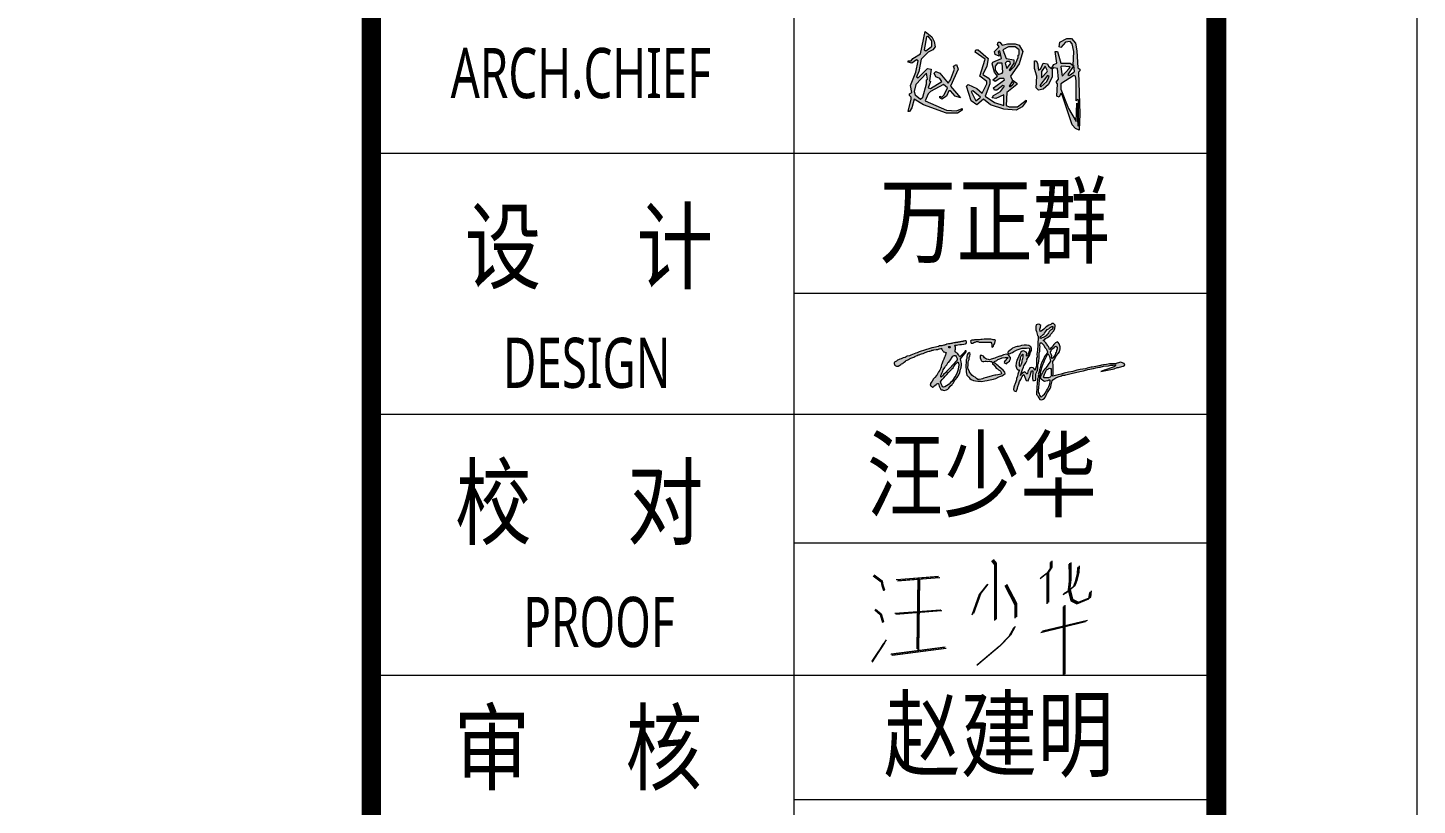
# Model space of a CAD drawing. Header units: inches. Extents: x -3733042 to -3450527, y 579159 to 997713.
# Drawn here: x -3549534 to -3547804, y 581143 to 582112 of the extents above; entities that cross this region are included whole.
import ezdxf
from ezdxf.enums import TextEntityAlignment as Align

# ---------------------------------------------------------------- set-up
doc = ezdxf.new("R2010")
doc.units = ezdxf.units.IN
doc.header["$LTSCALE"] = 1000
doc.header["$MEASUREMENT"] = 0
doc.linetypes.add('LENGSHUI', pattern=[22, 20, -1, 0, -1])
doc.layers.get('0').update_dxf_attribs({"lineweight": 18})
for name, color, linetype, lineweight in [('0-TK', 4, 'Continuous', 18), ('00签名', 7, 'LENGSHUI', 18), ('PUB_TITLE', 153, 'Continuous', 18), ('SURFACE', 255, 'Continuous', 18)]:
    doc.layers.add(name, color=color, linetype=linetype, lineweight=lineweight)
doc.styles.add('-黑体', font='', dxfattribs={"width": 0.7})
doc.styles.get('-黑体').set_extended_font_data('微软雅黑')

# ---------------------------------------------------------------- blocks, each defined once
blk = doc.blocks.new('A$C41BB26E9')
for p, q in [((782.5, 752.9), (802.8, 727.4)), ((787.3, 758), (807.6, 732.5)), ((794, 763), (814.2, 737.6)), ((807.6, 732.5), (807.6, 366.9)), ((814.2, 737.6), (814.2, 372)), ((1167.2, 743.3), (1167.2, 702.9)), ((1172, 748.3), (1172, 708)), ((1178.7, 753.4), (1178.7, 713.1)), ((1290.1, 732.4), (1291.6, 663)), ((1294.9, 737.5), (1296.4, 668.1)), ((1301.6, 742.6), (1303, 673.2)), ((8.4, 655.9), (60.8, 616.3)), ((11.7, 657.9), (64, 618.3)), ((13.7, 661.4), (66, 621.8)), ((158.3, 630.4), (432.3, 650.9)), ((161.6, 631.6), (435.5, 652.1)), ((166, 622.8), (440, 643.3)), ((169.3, 623.9), (443.3, 644.4)), ((300.8, 641.1), (292.8, 177)), ((304, 642.2), (296.1, 178.2)), ((802.8, 727.4), (802.8, 361.9)), ((1144.7, 669.7), (1100.7, 635.3)), ((1149.4, 674.8), (1105.5, 640.4)), ((1156.1, 679.9), (1112.2, 645.5)), ((1167.2, 702.9), (1144.7, 669.7)), ((1144.9, 670.1), (1144.9, 471.6)), ((1172, 708), (1149.4, 674.8)), ((1149.7, 675.2), (1149.7, 476.7)), ((1178.7, 713.1), (1156.1, 679.9)), ((1156.4, 680.2), (1156.4, 481.7)), ((1291.6, 663), (1290.9, 621)), ((1296.4, 668.1), (1295.6, 626.1)), ((1303, 673.2), (1302.3, 631.1)), ((1343.3, 669.7), (1330.7, 615.1)), ((1348.1, 674.8), (1335.5, 620.1)), ((1354.7, 679.8), (1342.2, 625.2)), ((1345.4, 709.9), (1343.3, 669.7)), ((1350.1, 715), (1348.1, 674.8)), ((1356.8, 720), (1354.7, 679.8)), ((60.8, 616.3), (64.9, 590.8)), ((64, 618.3), (68.1, 592.8)), ((64.9, 590.8), (76.1, 558.1)), ((66, 621.8), (70.1, 596.2)), ((68.1, 592.8), (79.3, 560.1)), ((70.1, 596.2), (81.3, 563.6)), ((308.5, 633.4), (300.6, 169.4)), ((311.8, 634.6), (303.9, 170.5)), ((748.2, 590.3), (702, 532)), ((753, 595.4), (706.8, 537.1)), ((759.7, 600.5), (713.5, 542.1)), ((869.7, 590.8), (935.4, 466.1)), ((874.4, 595.9), (940.2, 471.1)), ((881.1, 601), (946.8, 476.2)), ((1278.6, 549.3), (1255, 536)), ((1285.3, 554.4), (1261.7, 541.1)), ((1317.4, 580.4), (1273.9, 544.2)), ((1322.2, 585.5), (1278.6, 549.3)), ((1290.9, 621), (1285, 563.4)), ((1285, 563.4), (1302, 492.4)), ((1328.9, 590.5), (1285.3, 554.4)), ((1295.6, 626.1), (1289.7, 568.5)), ((1289.7, 568.5), (1306.8, 497.5)), ((1302.3, 631.1), (1296.4, 573.6)), ((1296.4, 573.6), (1313.4, 502.6)), ((1330.7, 615.1), (1317.4, 580.4)), ((1335.5, 620.1), (1322.2, 585.5)), ((1342.2, 625.2), (1328.9, 590.5)), ((1426.3, 510.2), (1431.5, 550.8)), ((1433, 515.3), (1438.2, 555.9)), ((702, 532), (653.4, 398.3)), ((706.8, 537.1), (658.1, 403.4)), ((713.5, 542.1), (664.8, 408.5)), ((935.4, 466.1), (935.4, 376.7)), ((940.2, 471.1), (940.2, 381.8)), ((946.8, 476.2), (946.8, 386.9)), ((1273.9, 544.2), (1250.2, 530.9)), ((1256.4, 458.1), (1257, 5.1)), ((1263.1, 463.2), (1263.7, 10.2)), ((1302, 492.4), (1342.5, 472.7)), ((1306.8, 497.5), (1347.3, 477.7)), ((1313.4, 502.6), (1354, 482.8)), ((1342.5, 472.7), (1421.6, 505.1)), ((1347.3, 477.7), (1426.3, 510.2)), ((1354, 482.8), (1433, 515.3)), ((1421.6, 505.1), (1426.7, 545.7)), ((17.9, 431.4), (53.6, 401.8)), ((21.1, 433.3), (56.9, 403.7)), ((23.1, 436.8), (58.8, 407.2)), ((53.6, 401.8), (69, 349.7)), ((56.9, 403.7), (72.2, 351.7)), ((58.8, 407.2), (74.2, 355.1)), ((150.1, 409.6), (447.6, 431.8)), ((153.4, 410.7), (450.9, 432.9)), ((156, 404.6), (453.5, 426.9)), ((159.3, 405.8), (456.8, 428)), ((1117.8, 293.7), (1411.2, 365.4)), ((1251.7, 453), (1252.2, 0)), ((926.2, 312.4), (895.9, 256.6)), ((931, 317.5), (900.7, 261.7)), ((937.6, 322.5), (907.4, 266.7)), ((1106.3, 283.6), (1399.8, 355.3)), ((1111.1, 288.6), (1404.6, 360.3)), ((0, 89.3), (78.2, 210.8)), ((0.4, 95.1), (94.8, 235.1)), ((3.2, 91.3), (81.4, 212.8)), ((5.2, 94.8), (83.4, 216.3)), ((58.4, 180.4), (73.8, 204.9)), ((61.7, 182.3), (77, 206.8)), ((63.6, 185.8), (79, 210.3)), ((123, 141.9), (475.4, 188.5)), ((126.3, 143), (478.7, 189.7)), ((827.7, 186.6), (687.4, 67.8)), ((832.5, 191.7), (692.2, 72.9)), ((839.2, 196.8), (698.9, 77.9)), ((895.9, 256.6), (827.7, 186.6)), ((900.7, 261.7), (832.5, 191.7)), ((907.4, 266.7), (839.2, 196.8)), ((130.7, 134.2), (483.1, 180.9)), ((134, 135.4), (486.4, 182))]:
    blk.add_line(p, q)
blk = doc.blocks.new('WZQ')
h = blk.add_hatch(color=256)
h.paths.add_polyline_path([(11296, 18321), (11272, 18339), (11273, 18447), (11289, 18516), (11289, 18568), (11289, 18629), (11283, 18671), (11257, 18685), (11245, 18715), (11245, 18745), (11261, 18767), (11293, 18771), (11349, 18773), (11435, 18791), (11561, 18811), (11689, 18819), (11822, 18829), (11930, 18849), (11992, 18879), (12014, 18944), (12003, 18996), (11994, 19030), (11983, 19051), (11962, 19062), (11912, 19056), (11892, 19049), (11839, 19041), (11790, 19023), (11759, 19017), (11723, 19015), (11670, 19005), (11608, 18994), (11569, 18986), (11530, 18975), (11443, 18958), (11427, 18954), (11386, 18954), (11295, 18936), (11271, 18932), (11185, 18915), (11086, 18898), (11047, 18882), (10977, 18871), (10907, 18860), (10823, 18851), (10717, 18827), (10661, 18801), (10599, 18795), (10557, 18778), (10531, 18769), (10455, 18748), (10386, 18735), (10352, 18727), (10220, 18723), (10188, 18691), (10156, 18687), (9976, 18643), (9864, 18619), (9744, 18595), (9543, 18527), (9327, 18471), (9251, 18447), (9179, 18423), (9047, 18387), (8903, 18335), (8771, 18279), (8682, 18243), (8370, 18105), (8273, 18069), (8111, 18040), (7978, 17955), (7864, 17931), (7723, 17875), (7642, 17846), (7553, 17814), (7488, 17778), (7415, 17729), (7371, 17693), (7294, 17664), (7270, 17604), (7261, 17577), (7268, 17542), (7284, 17516), (7295, 17492), (7317, 17467), (7344, 17448), (7412, 17404), (7468, 17395), (7523, 17404), (7639, 17467), (7711, 17515), (7749, 17540), (7826, 17577), (7867, 17620), (7928, 17657), (8002, 17721), (8056, 17762), (8120, 17791), (8204, 17834), (8280, 17872), (8357, 17917), (8417, 17939), (8546, 17985), (8611, 18021), (8657, 18044), (8765, 18093), (8838, 18128), (8916, 18142), (8992, 18171), (9068, 18202), (9170, 18233), (9246, 18258), (9412, 18333), (9471, 18351), (9562, 18372), (9615, 18385), (9669, 18400), (9745, 18435), (9826, 18448), (9865, 18458), (10017, 18479), (10065, 18496), (10130, 18494), (10162, 18519), (10205, 18535), (10244, 18535), (10340, 18562), (10358, 18568), (10396, 18495), (10411, 18465), (10442, 18423), (10466, 18393), (10478, 18371), (10502, 18345), (10536, 18325), (10589, 18304), (10605, 18299), (10649, 18293), (10668, 18293), (10651, 18221), (10645, 18183), (10633, 18146), (10626, 18118), (10614, 18091), (10602, 18059), (10580, 18011), (10567, 17978), (10536, 17911), (10520, 17864), (10465, 17722), (10431, 17648), (10412, 17581), (10393, 17533), (10372, 17496), (10348, 17421), (10345, 17344), (10340, 17312), (10308, 17253), (10284, 17179), (10249, 17128), (10200, 17049), (10167, 16978), (10134, 16936), (10110, 16894), (10077, 16833), (10049, 16786), (9941, 16654), (9842, 16560), (9753, 16419), (9701, 16330), (9654, 16269), (9645, 16208), (9631, 16147), (9734, 16053), (9800, 16010), (9838, 16034), (9870, 16085), (9936, 16123), (10016, 16203), (10059, 16236), (10124, 16259), (10162, 16259), (10186, 16175), (10214, 16081), (10251, 15996), (10280, 15944), (10331, 15869), (10360, 15836), (10435, 15836), (10468, 15818), (10538, 15808), (10703, 15850), (10778, 15897), (10844, 15959), (10938, 16085), (11065, 16189), (11098, 16236), (11145, 16306), (11173, 16363), (11249, 16476), (11291, 16518), (11385, 16659), (11498, 16837), (11559, 16974), (11620, 17195), (11649, 17275), (11672, 17472), (11672, 17557), (11658, 17674), (11634, 17773), (11611, 17886), (11987, 18332), (11987, 18389), (11926, 18389), (11893, 18337), (11762, 18201), (11710, 18130), (11639, 18069), (11573, 18013), (11545, 18039), (11507, 18108), (11485, 18141), (11430, 18202), (11388, 18251), (11355, 18271), (11309, 18304)], flags=0)
h.paths.add_polyline_path([(10874, 18586), (10854, 18607), (10839, 18647), (10829, 18673), (10863, 18686), (10905, 18691), (10937, 18667), (10935, 18637), (10927, 18614), (10918, 18593)], flags=0)
h.paths.add_polyline_path([(11115, 18044), (11200, 18096), (11284, 18103), (11327, 18035), (11379, 17934), (11401, 17891), (11405, 17862), (11395, 17810), (11320, 17712), (11255, 17657), (11203, 17576), (11037, 17419), (10998, 17354), (10861, 17211), (10724, 17078), (10665, 17003), (10643, 16974), (10509, 16843), (10444, 16762), (10366, 16687), (10340, 16677), (10324, 16688), (10327, 16707), (10330, 16785), (10362, 16866), (10388, 16928), (10408, 16990), (10454, 17071), (10483, 17153), (10584, 17306), (10626, 17403), (10708, 17472), (10760, 17559), (10812, 17647), (10844, 17664), (10962, 17804), (11063, 17976)], flags=0)
h.paths.add_polyline_path([(11421, 17667), (11439, 17667), (11472, 17601), (11498, 17479), (11491, 17331), (11428, 17110), (11391, 16984), (11299, 16793), (11195, 16623), (11129, 16527), (11051, 16390), (10955, 16317), (10867, 16210), (10701, 16110), (10597, 16040), (10497, 16010), (10427, 16051), (10412, 16103), (10398, 16158), (10350, 16235), (10335, 16306), (10298, 16365), (10346, 16424), (10409, 16516), (10520, 16630), (10612, 16730), (10719, 16852), (10833, 16988), (10926, 17091), (10992, 17147), (11018, 17206), (11133, 17287), (11166, 17372), (11225, 17431), (11273, 17505), (11358, 17586)], flags=0)
h.paths.add_polyline_path([(12180, 17834), (12190, 17952), (12226, 18065), (12244, 18165), (12216, 18281), (12211, 18280), (12111, 18244), (12053, 18136), (12028, 18032), (12028, 17895), (11995, 17812), (11985, 17647), (11954, 17431), (11954, 17318), (11976, 17205), (11995, 17028), (12026, 16806), (12149, 16684), (12235, 16589), (12321, 16525), (12475, 16453), (12602, 16425), (12752, 16412), (12919, 16407), (13006, 16389), (13214, 16425), (13350, 16453), (13454, 16471), (13668, 16525), (13781, 16552), (13926, 16593), (14116, 16693), (14311, 16756), (14425, 16824), (14534, 16915), (14511, 17005), (14398, 17123), (14275, 17232), (14148, 17354), (14080, 17418), (13989, 17486), (13921, 17544), (13813, 17608), (13754, 17608), (13835, 17708), (13985, 17775), (14062, 17839), (14184, 17875), (14348, 17943), (14547, 17952), (14656, 17961), (14724, 17961), (14701, 17902), (14656, 17866), (14606, 17825), (14574, 17771), (14497, 17708), (14484, 17640), (14547, 17581), (14620, 17544), (14683, 17626), (14815, 17717), (14846, 17780), (14887, 17875), (14892, 17961), (14774, 18088), (14715, 18165), (14629, 18188), (14420, 18129), (14252, 18061), (14180, 18043), (13953, 17957), (13872, 17911), (13613, 17852), (13522, 17816), (13445, 17830), (13323, 17862), (13182, 17948), (13124, 18047), (13001, 18097), (12910, 18097), (12897, 18043), (12897, 17948), (12938, 17839), (12974, 17744), (13078, 17703), (13151, 17703), (13223, 17717), (13287, 17712), (13386, 17698), (13495, 17712), (13577, 17708), (13645, 17703), (13677, 17658), (13699, 17558), (13790, 17490), (13876, 17372), (13953, 17268), (14026, 17223), (14107, 17155), (14180, 17110), (14230, 17064), (14284, 16983), (14293, 16915), (14275, 16874), (14062, 16833), (13931, 16801), (13858, 16801), (13677, 16752), (13318, 16652), (13133, 16598), (13051, 16575), (12960, 16543), (12833, 16530), (12752, 16521), (12670, 16589), (12579, 16675), (12471, 16724), (12366, 16811), (12316, 16865), (12212, 17010), (12194, 17046), (12108, 17200), (12094, 17313), (12112, 17467), (12112, 17649), (12144, 17735)], flags=0)
h.paths.add_polyline_path([(13906, 19102), (13861, 19120), (13760, 19117), (13689, 19138), (13596, 19167), (13519, 19164), (13457, 19161), (13252, 19173), (13165, 19164), (13028, 19141), (12945, 19141), (12853, 19129), (12722, 19126), (12594, 19126), (12529, 19114), (12484, 19099), (12428, 19093), (12359, 19093), (12312, 19079), (12273, 19062), (12290, 18957), (12317, 18896), (12417, 18896), (12484, 18940), (12528, 18962), (12583, 18974), (12667, 19001), (12750, 19001), (12844, 18968), (12966, 18974), (13127, 18974), (13282, 18974), (13476, 18968), (13598, 18968), (13642, 18907), (13670, 18785), (13675, 18691), (13675, 18658), (13682, 18631), (13735, 18667), (13771, 18714), (13795, 18799), (13850, 18852), (13870, 18906), (13882, 19001)], flags=0)
h.paths.add_polyline_path([(16098, 18038), (16129, 18100), (16150, 18163), (16197, 18303), (16266, 18420), (16256, 18554), (16209, 18671), (16092, 18741), (15931, 18781), (15780, 18771), (15606, 18741), (15495, 18714), (15408, 18694), (15328, 18678), (15247, 18651), (15013, 18580), (14949, 18510), (14852, 18426), (14758, 18346), (14721, 18314), (14717, 18259), (14747, 18229), (14824, 18211), (14884, 18250), (15017, 18293), (15112, 18357), (15202, 18391), (15322, 18469), (15579, 18550), (15656, 18571), (15836, 18576), (15939, 18576), (16051, 18597), (16137, 18567), (16137, 18430), (16094, 18323), (16051, 18156), (15991, 18070), (15939, 18061), (15927, 18134), (15961, 18199), (15978, 18233), (15918, 18314), (15832, 18361), (15742, 18396), (15661, 18374), (15562, 18306), (15519, 18233), (15463, 18113), (15429, 18040), (15377, 17907), (15309, 17779), (15253, 17581), (15232, 17414), (15296, 17213), (15360, 17149), (15450, 17157), (15455, 17114), (15371, 16861), (15356, 16740), (15288, 16589), (15273, 16498), (15227, 16362), (15167, 16203), (15159, 16143), (15106, 16022), (15076, 15871), (15121, 15788), (15250, 15735), (15295, 15818), (15348, 15946), (15371, 16067), (15424, 16234), (15484, 16385), (15560, 16521), (15613, 16627), (15651, 16717), (15711, 16808), (15764, 16838), (15832, 16672), (15870, 16566), (15923, 16453), (16044, 16438), (16089, 16559), (16173, 16732), (16195, 16838), (16271, 17080), (16347, 17080), (16347, 16967), (16339, 16740), (16339, 16619), (16347, 16460), (16452, 16460), (16543, 16483), (16558, 16717), (16558, 16853), (16566, 16929), (16634, 17057), (16672, 17216), (16672, 17299), (16672, 17495), (16725, 17601), (16747, 17745), (16760, 17911), (16769, 18101), (16769, 18261), (16799, 18368), (16803, 18475), (16803, 18572), (16833, 18669), (16818, 18752), (16828, 18927), (16927, 18921), (17067, 18761), (17147, 18621), (17214, 18535), (17257, 18437), (17300, 18370), (17317, 18350), (17317, 18321), (17291, 18255), (17187, 18107), (17111, 18028), (17039, 17854), (16936, 17648), (16881, 17489), (16802, 17216), (16737, 16974), (16706, 16876), (16718, 16832), (16701, 16760), (16690, 16659), (16667, 16570), (16651, 16448), (16645, 16342), (16634, 16237), (16612, 16053), (16606, 15870), (16595, 15736), (16595, 15597), (16601, 15541), (16651, 15469), (16701, 15380), (16745, 15313), (16807, 15219), (16896, 15191), (16985, 15202), (17035, 15241), (17118, 15297), (17180, 15375), (17230, 15491), (17252, 15536), (17308, 15675), (17391, 15792), (17486, 15931), (17519, 16048), (17553, 16181), (17592, 16337), (17619, 16437), (17669, 16509), (17855, 16627), (18010, 16697), (18220, 16760), (18297, 16802), (18444, 16795), (18514, 16837), (18851, 16914), (19140, 16985), (19438, 17056), (19679, 17098), (19955, 17176), (20330, 17247), (20486, 17282), (20706, 17324), (20769, 17324), (20986, 17388), (21315, 17424), (21457, 17459), (21612, 17459), (21789, 17473), (21747, 17402), (21669, 17360), (21485, 17289), (21173, 17183), (21032, 17126), (20805, 17048), (21676, 17218), (21867, 17303), (21952, 17303), (22186, 17367), (22271, 17388), (22370, 17459), (22328, 17565), (22165, 17629), (22087, 17650), (21740, 17551), (21534, 17551), (21363, 17550), (21173, 17508), (20982, 17473), (20840, 17452), (20784, 17445), (20479, 17381), (20238, 17324), (20175, 17324), (19912, 17268), (19792, 17225), (19452, 17169), (19240, 17133), (18978, 17048), (18687, 16999), (18397, 16942), (18198, 16879), (18021, 16829), (17745, 16758), (17667, 16737), (17681, 16886), (17674, 17112), (17674, 17232), (17688, 17480), (17660, 17615), (17653, 17692), (17788, 17870), (17839, 17984), (17902, 18086), (18004, 18228), (18101, 18330), (18152, 18523), (18141, 18652), (18119, 18725), (18079, 18849), (18021, 18944), (17966, 18984), (17915, 18969), (17875, 18951), (17845, 18915), (17718, 18813), (17659, 18736), (17641, 18670), (17520, 18583), (17477, 18513), (17447, 18495), (17414, 18601), (17371, 18674), (17334, 18725), (17298, 18783), (17265, 18842), (17199, 18926), (17141, 18999), (17075, 19053), (17031, 19086), (17130, 19148), (17170, 19199), (17305, 19265), (17407, 19331), (17487, 19407), (17502, 19473), (17737, 19711), (17801, 19871), (17824, 20009), (17812, 20089), (17697, 20181), (17606, 20181), (17525, 20135), (17405, 20072), (17227, 19974), (17066, 19820), (16992, 19745), (16894, 19699), (16825, 19671), (16814, 19825), (16843, 19951), (16871, 20049), (16751, 20146), (16636, 20123), (16579, 20095), (16550, 19986), (16550, 19871), (16556, 19768), (16596, 19665), (16665, 19407), (16705, 19350), (16688, 18776), (16665, 18450), (16613, 18175), (16642, 18008), (16585, 17888), (16585, 17716), (16585, 17493), (16573, 17349), (16533, 17212), (16504, 17143), (16424, 17235), (16378, 17275), (16258, 17315), (16158, 17276), (16110, 17171), (16053, 17114), (16012, 16928), (15988, 16863), (15923, 16936), (15826, 17017), (15745, 16985), (15680, 16928), (15591, 16863), (15542, 16782), (15607, 16985), (15680, 17179), (15729, 17333), (15769, 17406), (15899, 17617), (15972, 17787), (15967, 17855), (16051, 17954)], flags=0)
h.paths.add_polyline_path([(15710, 17994), (15702, 17894), (15679, 17829), (15663, 17749), (15644, 17676), (15629, 17611), (15602, 17546), (15587, 17499), (15560, 17415), (15475, 17388), (15464, 17434), (15445, 17519), (15445, 17580), (15456, 17626), (15475, 17733), (15491, 17795), (15514, 17860), (15529, 17937), (15548, 17987), (15568, 18036), (15594, 18075), (15629, 18125), (15690, 18155), (15721, 18182), (15721, 18148), (15710, 18063)], flags=0)
h.paths.add_polyline_path([(17009, 17527), (17044, 17615), (17092, 17738), (17229, 18006), (17295, 18137), (17387, 18190), (17422, 18089), (17457, 17997), (17484, 17918), (17501, 17821), (17519, 17729), (17479, 17650), (17378, 17505), (17308, 17400), (17233, 17290), (17136, 17224), (17088, 17123), (17031, 17035), (16996, 16965), (16908, 16846), (16851, 16675), (16899, 16539), (16996, 16451), (17119, 16399), (17211, 16412), (17303, 16442), (17404, 16478), (17494, 16473), (17491, 16427), (17484, 16360), (17456, 16242), (17438, 16161), (17388, 16065), (17301, 15891), (17240, 15786), (17163, 15620), (17108, 15565), (17019, 15493), (16958, 15421), (16903, 15371), (16842, 15421), (16786, 15493), (16759, 15587), (16698, 15681), (16703, 15759), (16723, 16043), (16741, 16166), (16736, 16254), (16789, 16640), (16785, 16754), (16824, 16873), (16824, 16952), (16868, 17119), (16921, 17277), (16961, 17417)], flags=0)
h.paths.add_polyline_path([(16830, 19236), (16863, 19328), (16930, 19391), (17023, 19466), (17086, 19521), (17119, 19567), (17182, 19655), (17283, 19802), (17388, 19852), (17489, 19928), (17556, 19966), (17590, 19987), (17657, 19987), (17657, 19911), (17623, 19840), (17585, 19806), (17510, 19747), (17426, 19672), (17376, 19584), (17338, 19521), (17266, 19441), (17220, 19391), (17166, 19340), (17082, 19299), (17019, 19265), (16947, 19244), (16897, 19215)], flags=0)
h.paths.add_polyline_path([(17237, 17145), (17369, 17220), (17418, 17259), (17497, 17250), (17541, 17237), (17541, 17154), (17558, 17070), (17558, 16987), (17558, 16899), (17558, 16816), (17545, 16767), (17527, 16710), (17484, 16666), (17369, 16640), (17207, 16640), (17088, 16640), (17057, 16684), (17084, 16816), (17119, 16877), (17163, 16965), (17198, 17066)], flags=0)
h.paths.add_polyline_path([(17523, 18232), (17512, 18320), (17559, 18429), (17606, 18501), (17663, 18548), (17751, 18626), (17818, 18693), (17865, 18714), (17937, 18631), (17937, 18522), (17922, 18470), (17911, 18403), (17880, 18310), (17844, 18242), (17808, 18170), (17787, 18097), (17751, 18040), (17673, 17937), (17621, 17905), (17582, 17970), (17595, 18071), (17548, 18180)], flags=0)
for p, q in [((12529, 19114), (12484, 19099)), ((12594, 19126), (12529, 19114)), ((12722, 19126), (12594, 19126)), ((12853, 19129), (12722, 19126)), ((12945, 19141), (12853, 19129)), ((13028, 19141), (12945, 19141)), ((13165, 19164), (13028, 19141)), ((13252, 19173), (13165, 19164)), ((13457, 19161), (13252, 19173)), ((13519, 19164), (13457, 19161)), ((13596, 19167), (13519, 19164)), ((13689, 19138), (13596, 19167)), ((13760, 19117), (13689, 19138)), ((13861, 19120), (13760, 19117)), ((13906, 19102), (13861, 19120)), ((12111, 18244), (12053, 18136)), ((12211, 18280), (12111, 18244)), ((12244, 18165), (12216, 18281)), ((12312, 19079), (12273, 19062)), ((12273, 19062), (12290, 18957)), ((12290, 18957), (12317, 18896)), ((12359, 19093), (12312, 19079)), ((12317, 18896), (12417, 18896)), ((12428, 19093), (12359, 19093)), ((12417, 18896), (12484, 18940)), ((12484, 19099), (12428, 19093)), ((12484, 18940), (12528, 18962)), ((12528, 18962), (12583, 18974)), ((12583, 18974), (12667, 19001)), ((12667, 19001), (12750, 19001)), ((12750, 19001), (12844, 18968)), ((12844, 18968), (12966, 18974)), ((12966, 18974), (13127, 18974)), ((13127, 18974), (13282, 18974)), ((13282, 18974), (13476, 18968)), ((13476, 18968), (13598, 18968)), ((13598, 18968), (13642, 18907)), ((13642, 18907), (13670, 18785)), ((13670, 18785), (13675, 18691)), ((13675, 18691), (13675, 18658)), ((13675, 18658), (13682, 18631)), ((13682, 18631), (13735, 18667)), ((13735, 18667), (13771, 18714)), ((13771, 18714), (13795, 18799)), ((13795, 18799), (13850, 18852)), ((13850, 18852), (13870, 18906)), ((13870, 18906), (13882, 19001)), ((13882, 19001), (13906, 19102)), ((11985, 17647), (11954, 17431)), ((11954, 17431), (11954, 17318)), ((11954, 17318), (11976, 17205)), ((11995, 17812), (11985, 17647)), ((12028, 17895), (11995, 17812)), ((12053, 18136), (12028, 18032)), ((12028, 18032), (12028, 17895)), ((12094, 17313), (12112, 17467)), ((12108, 17200), (12094, 17313)), ((12112, 17649), (12144, 17735)), ((12112, 17467), (12112, 17649)), ((12144, 17735), (12180, 17834)), ((12180, 17834), (12190, 17952)), ((12190, 17952), (12226, 18065)), ((12226, 18065), (12244, 18165)), ((12910, 18097), (12897, 18043)), ((12897, 18043), (12897, 17948)), ((12897, 17948), (12938, 17839)), ((13001, 18097), (12910, 18097)), ((12938, 17839), (12974, 17744)), ((12974, 17744), (13078, 17703)), ((13124, 18047), (13001, 18097)), ((13078, 17703), (13151, 17703)), ((13182, 17948), (13124, 18047)), ((13151, 17703), (13223, 17717)), ((13323, 17862), (13182, 17948)), ((13223, 17717), (13287, 17712)), ((13287, 17712), (13386, 17698)), ((13445, 17830), (13323, 17862)), ((13386, 17698), (13495, 17712)), ((13522, 17816), (13445, 17830)), ((13495, 17712), (13577, 17708)), ((13613, 17852), (13522, 17816)), ((13577, 17708), (13645, 17703)), ((13872, 17911), (13613, 17852)), ((13645, 17703), (13677, 17658)), ((13677, 17658), (13699, 17558)), ((13699, 17558), (13790, 17490)), ((13754, 17608), (13835, 17708)), ((13813, 17608), (13754, 17608)), ((13790, 17490), (13876, 17372)), ((13921, 17544), (13813, 17608)), ((13835, 17708), (13985, 17775)), ((13953, 17957), (13872, 17911)), ((13876, 17372), (13953, 17268)), ((13989, 17486), (13921, 17544)), ((14180, 18043), (13953, 17957)), ((13985, 17775), (14062, 17839)), ((14080, 17418), (13989, 17486)), ((14062, 17839), (14184, 17875)), ((14148, 17354), (14080, 17418)), ((14275, 17232), (14148, 17354)), ((14252, 18061), (14180, 18043)), ((14184, 17875), (14348, 17943)), ((14420, 18129), (14252, 18061)), ((14348, 17943), (14547, 17952)), ((14629, 18188), (14420, 18129)), ((14497, 17708), (14484, 17640)), ((14484, 17640), (14547, 17581)), ((14574, 17771), (14497, 17708)), ((14547, 17952), (14656, 17961)), ((14547, 17581), (14620, 17544)), ((14606, 17825), (14574, 17771)), ((14574, 17771), (14574, 17771)), ((14656, 17866), (14606, 17825)), ((14620, 17544), (14683, 17626)), ((14715, 18165), (14629, 18188)), ((14656, 17961), (14724, 17961)), ((14701, 17902), (14656, 17866)), ((14683, 17626), (14815, 17717)), ((14724, 17961), (14701, 17902)), ((14774, 18088), (14715, 18165)), ((14715, 18165), (14715, 18165)), ((14892, 17961), (14774, 18088)), ((14815, 17717), (14846, 17780)), ((14846, 17780), (14887, 17875)), ((14887, 17875), (14892, 17961)), ((11976, 17205), (11995, 17028)), ((11995, 17028), (12026, 16806)), ((12026, 16806), (12149, 16684)), ((12194, 17046), (12108, 17200)), ((12149, 16684), (12235, 16589)), ((12212, 17010), (12194, 17046)), ((12316, 16865), (12212, 17010)), ((12235, 16589), (12321, 16525)), ((12366, 16811), (12316, 16865)), ((12321, 16525), (12475, 16453)), ((12471, 16724), (12366, 16811)), ((12579, 16675), (12471, 16724)), ((12475, 16453), (12602, 16425)), ((12670, 16589), (12579, 16675)), ((12602, 16425), (12752, 16412)), ((12752, 16521), (12670, 16589)), ((12833, 16530), (12752, 16521)), ((12752, 16412), (12919, 16407)), ((12960, 16543), (12833, 16530)), ((12919, 16407), (13006, 16389)), ((13051, 16575), (12960, 16543)), ((13006, 16389), (13214, 16425)), ((13133, 16598), (13051, 16575)), ((13318, 16652), (13133, 16598)), ((13214, 16425), (13350, 16453)), ((13677, 16752), (13318, 16652)), ((13350, 16453), (13454, 16471)), ((13454, 16471), (13668, 16525)), ((13668, 16525), (13781, 16552)), ((13858, 16801), (13677, 16752)), ((13781, 16552), (13926, 16593)), ((13931, 16801), (13858, 16801)), ((13858, 16801), (13858, 16801)), ((13926, 16593), (14116, 16693)), ((14062, 16833), (13931, 16801)), ((13953, 17268), (14026, 17223)), ((14026, 17223), (14107, 17155)), ((14275, 16874), (14062, 16833)), ((14107, 17155), (14180, 17110)), ((14116, 16693), (14311, 16756)), ((14180, 17110), (14230, 17064)), ((14230, 17064), (14284, 16983)), ((14398, 17123), (14275, 17232)), ((14293, 16915), (14275, 16874)), ((14284, 16983), (14293, 16915)), ((14311, 16756), (14425, 16824)), ((14511, 17005), (14398, 17123)), ((14425, 16824), (14534, 16915)), ((14534, 16915), (14511, 17005))]:
    blk.add_line(p, q)
for points in [[(14721, 18314), (14717, 18259), (14747, 18229), (14824, 18211), (14884, 18250), (15017, 18293), (15112, 18357), (15202, 18391), (15322, 18469), (15579, 18550), (15656, 18571), (15836, 18576), (15939, 18576), (16051, 18597), (16137, 18567), (16137, 18430), (16094, 18323), (16051, 18156), (15991, 18070), (15939, 18061), (15927, 18134), (15961, 18199), (15978, 18233), (15918, 18314), (15832, 18361), (15742, 18396), (15661, 18374), (15562, 18306), (15519, 18233), (15463, 18113), (15429, 18040), (15377, 17907), (15309, 17779), (15253, 17581), (15232, 17414), (15296, 17213), (15360, 17149), (15450, 17157), (15455, 17114), (15371, 16861), (15356, 16740), (15288, 16589), (15273, 16498), (15227, 16362), (15167, 16203), (15159, 16143), (15106, 16022), (15076, 15871), (15121, 15788), (15250, 15735), (15295, 15818), (15348, 15946), (15371, 16067), (15424, 16234), (15484, 16385), (15560, 16521), (15613, 16627), (15651, 16717), (15711, 16808), (15764, 16838), (15832, 16672), (15870, 16566), (15923, 16453), (16044, 16438), (16089, 16559), (16173, 16732), (16195, 16838), (16271, 17080), (16347, 17080), (16347, 16967), (16339, 16740), (16339, 16619), (16347, 16460), (16452, 16460), (16543, 16483), (16558, 16717), (16558, 16853), (16566, 16929), (16634, 17057), (16672, 17216), (16672, 17299), (16672, 17495), (16725, 17601), (16747, 17745), (16760, 17911), (16769, 18101), (16769, 18261), (16799, 18368), (16803, 18475), (16803, 18572), (16833, 18669), (16818, 18752), (16828, 18927), (16927, 18921), (17067, 18761), (17147, 18621), (17214, 18535), (17257, 18437), (17300, 18370), (17317, 18350), (17317, 18321), (17291, 18255), (17187, 18107), (17111, 18028), (17039, 17854), (16936, 17648), (16881, 17489), (16802, 17216), (16737, 16974), (16706, 16876), (16718, 16832), (16701, 16760), (16690, 16659), (16667, 16570), (16651, 16448), (16645, 16342), (16634, 16237), (16612, 16053), (16606, 15870), (16595, 15736), (16595, 15597), (16601, 15541), (16651, 15469), (16701, 15380), (16745, 15313), (16807, 15219), (16896, 15191), (16985, 15202), (17035, 15241), (17118, 15297), (17180, 15375), (17230, 15491), (17252, 15536), (17308, 15675), (17391, 15792), (17486, 15931), (17519, 16048), (17553, 16181), (17592, 16337), (17619, 16437), (17669, 16509), (17855, 16627), (18010, 16697), (18220, 16760), (18297, 16802), (18444, 16795), (18514, 16837), (18851, 16914), (19140, 16985), (19438, 17056), (19679, 17098), (19955, 17176), (20330, 17247), (20486, 17282), (20706, 17324), (20769, 17324), (20986, 17388), (21315, 17424), (21457, 17459), (21612, 17459), (21789, 17473), (21747, 17402), (21669, 17360), (21485, 17289), (21173, 17183), (21032, 17126), (20805, 17048), (21676, 17218), (21867, 17303), (21952, 17303), (22186, 17367), (22271, 17388), (22370, 17459), (22328, 17565), (22165, 17629), (22087, 17650), (21740, 17551), (21534, 17551), (21363, 17550), (21173, 17508), (20982, 17473), (20840, 17452), (20784, 17445), (20479, 17381), (20238, 17324), (20175, 17324), (19912, 17268), (19792, 17225), (19452, 17169), (19240, 17133), (18978, 17048), (18687, 16999), (18397, 16942), (18198, 16879), (18021, 16829), (17745, 16758), (17667, 16737), (17681, 16886), (17674, 17112), (17674, 17232), (17688, 17480), (17660, 17615), (17653, 17692), (17788, 17870), (17839, 17984), (17902, 18086), (18004, 18228), (18101, 18330), (18152, 18523), (18141, 18652), (18119, 18725), (18079, 18849), (18021, 18944), (17966, 18984), (17915, 18969), (17875, 18951), (17845, 18915), (17718, 18813), (17659, 18736), (17641, 18670), (17520, 18583), (17477, 18513), (17447, 18495), (17414, 18601), (17371, 18674), (17334, 18725), (17298, 18783), (17265, 18842), (17199, 18926), (17141, 18999), (17075, 19053), (17031, 19086), (17130, 19148), (17170, 19199), (17305, 19265), (17407, 19331), (17487, 19407), (17502, 19473), (17737, 19711), (17801, 19871), (17824, 20009), (17812, 20089), (17697, 20181), (17606, 20181), (17525, 20135), (17405, 20072), (17227, 19974), (17066, 19820), (16992, 19745), (16894, 19699), (16825, 19671), (16814, 19825), (16843, 19951), (16871, 20049), (16751, 20146), (16636, 20123), (16579, 20095), (16550, 19986), (16550, 19871), (16556, 19768), (16596, 19665), (16665, 19407), (16705, 19350), (16688, 18776), (16665, 18450), (16613, 18175), (16642, 18008), (16585, 17888), (16585, 17716), (16585, 17493), (16573, 17349), (16533, 17212), (16504, 17143), (16424, 17235), (16378, 17275), (16258, 17315), (16158, 17276), (16110, 17171), (16053, 17114), (16012, 16928), (15988, 16863), (15923, 16936), (15826, 17017), (15745, 16985), (15680, 16928), (15591, 16863), (15542, 16782), (15607, 16985), (15680, 17179), (15729, 17333), (15769, 17406), (15899, 17617), (15972, 17787), (15967, 17855), (16051, 17954), (16098, 18038), (16129, 18100), (16150, 18163), (16197, 18303), (16266, 18420), (16256, 18554), (16209, 18671), (16092, 18741), (15931, 18781), (15780, 18771), (15606, 18741), (15495, 18714), (15408, 18694), (15328, 18678), (15247, 18651), (15013, 18580), (14949, 18510), (14852, 18426), (14758, 18346), (14721, 18314)], [(16830, 19236), (16863, 19328), (16930, 19391), (17023, 19466), (17086, 19521), (17119, 19567), (17182, 19655), (17283, 19802), (17388, 19852), (17489, 19928), (17556, 19966), (17590, 19987), (17657, 19987), (17657, 19911), (17623, 19840), (17585, 19806), (17510, 19747), (17426, 19672), (17376, 19584), (17338, 19521), (17266, 19441), (17220, 19391), (17166, 19340), (17082, 19299), (17019, 19265), (16947, 19244), (16897, 19215), (16830, 19236)], [(7261, 17577), (7268, 17542), (7284, 17516), (7295, 17492), (7317, 17467), (7344, 17448), (7412, 17404), (7468, 17395), (7523, 17404), (7639, 17467), (7711, 17515), (7749, 17540), (7826, 17577), (7867, 17620), (7928, 17657), (8002, 17721), (8056, 17762), (8120, 17791), (8204, 17834), (8280, 17872), (8357, 17917), (8417, 17939), (8546, 17985), (8611, 18021), (8657, 18044), (8765, 18093), (8838, 18128), (8916, 18142), (8992, 18171), (9068, 18202), (9170, 18233), (9246, 18258), (9412, 18333), (9471, 18351), (9562, 18372), (9615, 18385), (9669, 18400), (9745, 18435), (9826, 18448), (9865, 18458), (10017, 18479), (10065, 18496), (10130, 18494), (10162, 18519), (10205, 18535), (10244, 18535), (10340, 18562), (10358, 18568), (10396, 18495), (10411, 18465), (10442, 18423), (10466, 18393), (10478, 18371), (10502, 18345), (10536, 18325), (10589, 18304), (10605, 18299), (10649, 18293), (10668, 18293), (10651, 18221), (10645, 18183), (10633, 18146), (10626, 18118), (10614, 18091), (10602, 18059), (10580, 18011), (10567, 17978), (10536, 17911), (10520, 17864), (10465, 17722), (10431, 17648), (10412, 17581), (10393, 17533), (10372, 17496), (10348, 17421), (10345, 17344), (10340, 17312), (10308, 17253), (10284, 17179), (10249, 17128), (10200, 17049), (10167, 16978), (10134, 16936), (10110, 16894), (10077, 16833), (10049, 16786), (9941, 16654), (9842, 16560), (9753, 16419), (9701, 16330), (9654, 16269), (9645, 16208), (9631, 16147), (9734, 16053), (9800, 16010), (9838, 16034), (9870, 16085), (9936, 16123), (10016, 16203), (10059, 16236), (10124, 16259), (10162, 16259), (10186, 16175), (10214, 16081), (10251, 15996), (10280, 15944), (10331, 15869), (10360, 15836), (10435, 15836), (10468, 15818), (10538, 15808), (10703, 15850), (10778, 15897), (10844, 15959), (10938, 16085), (11065, 16189), (11098, 16236), (11145, 16306), (11173, 16363), (11249, 16476), (11291, 16518), (11385, 16659), (11498, 16837), (11559, 16974), (11620, 17195), (11649, 17275), (11672, 17472), (11672, 17557), (11658, 17674), (11634, 17773), (11611, 17886), (11987, 18332), (11987, 18389), (11926, 18389), (11893, 18337), (11762, 18201), (11710, 18130), (11639, 18069), (11573, 18013), (11545, 18039), (11507, 18108), (11485, 18141), (11430, 18202), (11388, 18251), (11355, 18271), (11309, 18304), (11296, 18321), (11272, 18339), (11273, 18447), (11289, 18516), (11289, 18568), (11289, 18629), (11283, 18671), (11257, 18685), (11245, 18715), (11245, 18745), (11261, 18767), (11293, 18771), (11349, 18773), (11435, 18791), (11561, 18811), (11689, 18819), (11822, 18829), (11930, 18849), (11992, 18879), (12014, 18944), (12003, 18996), (11994, 19030), (11983, 19051), (11962, 19062), (11912, 19056), (11892, 19049), (11839, 19041), (11790, 19023), (11759, 19017), (11723, 19015), (11670, 19005), (11608, 18994), (11569, 18986), (11530, 18975), (11443, 18958), (11427, 18954), (11386, 18954), (11295, 18936), (11271, 18932), (11185, 18915), (11086, 18898), (11047, 18882), (10977, 18871), (10907, 18860), (10823, 18851), (10717, 18827), (10661, 18801), (10599, 18795), (10557, 18778), (10531, 18769), (10455, 18748), (10386, 18735), (10352, 18727), (10220, 18723), (10188, 18691), (10156, 18687), (9976, 18643), (9864, 18619), (9744, 18595), (9543, 18527), (9327, 18471), (9251, 18447), (9179, 18423), (9047, 18387), (8903, 18335), (8771, 18279), (8682, 18243), (8370, 18105), (8273, 18069), (8111, 18040), (7978, 17955), (7864, 17931), (7723, 17875), (7642, 17846), (7553, 17814), (7488, 17778), (7415, 17729), (7371, 17693), (7294, 17664), (7270, 17604), (7261, 17577)], [(10829, 18673), (10863, 18686), (10905, 18691), (10937, 18667), (10935, 18637), (10927, 18614), (10918, 18593), (10874, 18586), (10854, 18607), (10839, 18647), (10829, 18673)], [(17512, 18320), (17559, 18429), (17606, 18501), (17663, 18548), (17751, 18626), (17818, 18693), (17865, 18714), (17937, 18631), (17937, 18522), (17922, 18470), (17911, 18403), (17880, 18310), (17844, 18242), (17808, 18170), (17787, 18097), (17751, 18040), (17673, 17937), (17621, 17905), (17582, 17970), (17595, 18071), (17548, 18180), (17523, 18232), (17512, 18320)], [(10298, 16365), (10346, 16424), (10409, 16516), (10520, 16630), (10612, 16730), (10719, 16852), (10833, 16988), (10926, 17091), (10992, 17147), (11018, 17206), (11133, 17287), (11166, 17372), (11225, 17431), (11273, 17505), (11358, 17586), (11421, 17667), (11439, 17667), (11472, 17601), (11498, 17479), (11491, 17331), (11428, 17110), (11391, 16984), (11299, 16793), (11195, 16623), (11129, 16527), (11051, 16390), (10955, 16317), (10867, 16210), (10701, 16110), (10597, 16040), (10497, 16010), (10427, 16051), (10412, 16103), (10398, 16158), (10350, 16235), (10335, 16306), (10298, 16365)], [(10327, 16707), (10330, 16785), (10362, 16866), (10388, 16928), (10408, 16990), (10454, 17071), (10483, 17153), (10584, 17306), (10626, 17403), (10708, 17472), (10760, 17559), (10812, 17647), (10844, 17664), (10962, 17804), (11063, 17976), (11115, 18044), (11200, 18096), (11284, 18103), (11327, 18035), (11379, 17934), (11401, 17891), (11405, 17862), (11395, 17810), (11320, 17712), (11255, 17657), (11203, 17576), (11037, 17419), (10998, 17354), (10861, 17211), (10724, 17078), (10665, 17003), (10643, 16974), (10509, 16843), (10444, 16762), (10366, 16687), (10340, 16677), (10324, 16688), (10327, 16707)], [(15690, 18155), (15629, 18125), (15594, 18075), (15568, 18036), (15548, 17987), (15529, 17937), (15514, 17860), (15491, 17795), (15475, 17733), (15456, 17626), (15445, 17580), (15445, 17519), (15464, 17434), (15475, 17388), (15560, 17415), (15587, 17499), (15602, 17546), (15629, 17611), (15644, 17676), (15663, 17749), (15679, 17829), (15702, 17894), (15710, 17994), (15710, 18063), (15721, 18148), (15721, 18182), (15690, 18155)], [(17494, 16473), (17404, 16478), (17303, 16442), (17211, 16412), (17119, 16399), (16996, 16451), (16899, 16539), (16851, 16675), (16908, 16846), (16996, 16965), (17031, 17035), (17088, 17123), (17136, 17224), (17233, 17290), (17308, 17400), (17378, 17505), (17479, 17650), (17519, 17729), (17501, 17821), (17484, 17918), (17457, 17997), (17422, 18089), (17387, 18190), (17295, 18137), (17229, 18006), (17092, 17738), (17044, 17615), (17009, 17527), (16961, 17417), (16921, 17277), (16868, 17119), (16824, 16952), (16824, 16873), (16785, 16754), (16789, 16640), (16736, 16254), (16741, 16166), (16723, 16043), (16703, 15759), (16698, 15681), (16759, 15587), (16786, 15493), (16842, 15421), (16903, 15371), (16958, 15421), (17019, 15493), (17108, 15565), (17163, 15620), (17240, 15786), (17301, 15891), (17388, 16065), (17438, 16161), (17456, 16242), (17484, 16360), (17491, 16427), (17494, 16473)], [(17418, 17259), (17497, 17250), (17541, 17237), (17541, 17154), (17558, 17070), (17558, 16987), (17558, 16899), (17558, 16816), (17545, 16767), (17527, 16710), (17484, 16666), (17369, 16640), (17207, 16640), (17088, 16640), (17057, 16684), (17084, 16816), (17119, 16877), (17163, 16965), (17198, 17066), (17237, 17145), (17369, 17220), (17418, 17259)]]:
    blk.add_lwpolyline(points)
blk = doc.blocks.new('A$C25720DE8')
at = {"layer": '0-TK'}
blk.add_lwpolyline([(81286, 1500, 144, 144, 0), (81286, 61500, 144, 144, 0)], format="xyseb", dxfattribs=at)
at = {"layer": 'PUB_TITLE'}
blk.add_lwpolyline([(89100, 0), (89100, 63000), (0, 63000), (0, 0)], close=True, dxfattribs=at)
blk.add_lwpolyline([(87600, 1500, 150, 150, 0), (87600, 61500, 150, 150, 0), (3750, 61500, 150, 150, 0), (3750, 1500, 150, 150, 0)], format="xyseb", close=True, dxfattribs=at)

msp = doc.modelspace()

# ---------------------------------------------------------------- hatches: boundary and pattern name
at = {"layer": '00签名', "linetype": 'Continuous'}
h = msp.add_hatch(color=256, dxfattribs=at)
h.paths.add_polyline_path([(-3548412.7, 582081.1), (-3548406.9, 582084), (-3548404, 582087.8), (-3548405, 582094.6), (-3548407.9, 582100.3), (-3548416.5, 582107), (-3548422.3, 582079.2), (-3548431.9, 582073.4), (-3548433.8, 582070.6), (-3548437.6, 582070.6), (-3548437.6, 582068.6), (-3548432.8, 582067.7), (-3548427.1, 582071.5), (-3548425.2, 582070.6), (-3548428, 582056.2), (-3548434.8, 582039.8), (-3548432.8, 582031.2), (-3548435.7, 582029.3), (-3548435.7, 582027.4), (-3548433.8, 582025.4), (-3548433.8, 582022.6), (-3548437.6, 582007.2), (-3548435.7, 582007.2), (-3548432.8, 582012), (-3548430, 582022.6), (-3548418.4, 582015.8), (-3548389.6, 582005.3), (-3548376.2, 582005.3), (-3548370.4, 582009.1), (-3548370.4, 582011), (-3548377.2, 582008.2), (-3548389.6, 582009.1), (-3548416.5, 582020.6), (-3548412.7, 582029.3), (-3548409.8, 582032.2), (-3548393.5, 582040.8), (-3548388.7, 582037), (-3548392.5, 582028.3), (-3548395.4, 582025.4), (-3548398.3, 582026.4), (-3548398.3, 582024.5), (-3548395.4, 582022.6), (-3548389.6, 582026.4), (-3548386.8, 582033.1), (-3548384.8, 582033.1), (-3548379.1, 582026.4), (-3548372.4, 582024.5), (-3548384.8, 582038.9), (-3548375.2, 582060), (-3548377.2, 582065.8), (-3548381, 582063.8), (-3548380, 582060), (-3548384.8, 582046.6), (-3548387.7, 582042.7), (-3548398.3, 582055.2), (-3548403.1, 582057.1), (-3548405, 582055.2), (-3548403.1, 582050.4), (-3548398.3, 582048.5), (-3548395.4, 582044.6), (-3548409.8, 582036), (-3548412.7, 582037), (-3548409.8, 582044.6), (-3548410.8, 582045.6), (-3548408.8, 582060), (-3548413.6, 582061), (-3548425.2, 582049.4), (-3548427.1, 582050.4), (-3548424.2, 582057.1), (-3548421.3, 582072.5)], flags=0)
h.paths.add_polyline_path([(-3548417.5, 582084), (-3548414.6, 582100.3), (-3548412.7, 582101.3), (-3548407.9, 582095.5), (-3548407.9, 582088.8), (-3548408.8, 582087.8), (-3548415.6, 582083)], flags=0)
h.paths.add_polyline_path([(-3548414.6, 582055.2), (-3548413.6, 582047.5), (-3548414.6, 582046.6), (-3548414.6, 582041.8), (-3548419.4, 582025.4), (-3548422.3, 582022.6), (-3548429, 582028.3), (-3548430, 582032.2), (-3548428, 582040.8)], flags=0)
h = msp.add_hatch(color=256, dxfattribs=at)
h.paths.add_polyline_path([(-3548299.4, 582089.8), (-3548304.2, 582091.7), (-3548313.8, 582091.7), (-3548320.5, 582089.8), (-3548323.4, 582093.6), (-3548325.3, 582093.6), (-3548326.3, 582090.7), (-3548324.4, 582087.8), (-3548330.1, 582082.1), (-3548329.2, 582078.2), (-3548324.4, 582076.3), (-3548325.3, 582082.1), (-3548323.4, 582083), (-3548321.5, 582073.4), (-3548332, 582068.6), (-3548333, 582066.7), (-3548330.1, 582056.2), (-3548326.3, 582051.4), (-3548332, 582046.6), (-3548329.2, 582044.6), (-3548323.4, 582048.5), (-3548318.6, 582048.5), (-3548317.6, 582046.6), (-3548331.1, 582037), (-3548330.1, 582034.1), (-3548327.2, 582034.1), (-3548319.6, 582039.8), (-3548317.6, 582038.9), (-3548322.4, 582032.2), (-3548331.1, 582027.4), (-3548333, 582024.5), (-3548328.2, 582023.5), (-3548318.6, 582028.3), (-3548318.6, 582014.9), (-3548330.1, 582018.7), (-3548341.6, 582026.4), (-3548335.9, 582041.8), (-3548335.9, 582046.6), (-3548337.8, 582049.4), (-3548344.5, 582053.3), (-3548339.7, 582063.8), (-3548337.8, 582073.4), (-3548350.3, 582084), (-3548353.2, 582084), (-3548354.1, 582081.1), (-3548341.6, 582072.5), (-3548348.4, 582051.4), (-3548339.7, 582044.6), (-3548339.7, 582041.8), (-3548345.5, 582030.2), (-3548352.2, 582036), (-3548362.8, 582040.8), (-3548364.7, 582038.9), (-3548358.9, 582020.6), (-3548352.2, 582015.8), (-3548343.6, 582022.6), (-3548334.9, 582015.8), (-3548318.6, 582010.1), (-3548303.2, 582009.1), (-3548295.6, 582013), (-3548290.8, 582019.7), (-3548290.8, 582021.6), (-3548301.3, 582013), (-3548311.9, 582013), (-3548315.7, 582014.9), (-3548314.8, 582031.2), (-3548302.3, 582040.8), (-3548302.3, 582042.7), (-3548308, 582046.6), (-3548310, 582051.4), (-3548299.4, 582066.7), (-3548294.6, 582082.1)], flags=0)
h.paths.add_polyline_path([(-3548319.6, 582084), (-3548312.8, 582087.8), (-3548304.2, 582087.8), (-3548299.4, 582084), (-3548299.4, 582078.2), (-3548300.4, 582077.3), (-3548300.4, 582074.4), (-3548305.2, 582063.8), (-3548310.9, 582058.1), (-3548311.9, 582059), (-3548306.1, 582067.7), (-3548306.1, 582071.5), (-3548315.7, 582073.4)], flags=0)
h.paths.add_polyline_path([(-3548320.5, 582067.7), (-3548319.6, 582056.2), (-3548320.5, 582055.2), (-3548325.3, 582053.3), (-3548329.2, 582059), (-3548329.2, 582063.8), (-3548326.3, 582067.7)], flags=0)
h.paths.add_polyline_path([(-3548314.8, 582069.6), (-3548310.9, 582069.6), (-3548310, 582066.7), (-3548310.9, 582065.8), (-3548314.8, 582061), (-3548316.7, 582067.7)], flags=0)
h.paths.add_polyline_path([(-3548308, 582044.6), (-3548306.1, 582042.7), (-3548307.1, 582040.8), (-3548310.9, 582037.9), (-3548311.9, 582038.9)], flags=0)
h.paths.add_polyline_path([(-3548357, 582033.1), (-3548347.4, 582025.4), (-3548348.4, 582024.5), (-3548353.2, 582020.6), (-3548358.9, 582032.2)], flags=0)
h.paths.add_polyline_path([(-3548251.4, 582082.1), (-3548254.3, 582082.1), (-3548252.4, 582067.7), (-3548256.2, 582065.8), (-3548259.1, 582061), (-3548262.9, 582063.8), (-3548263.9, 582066.7), (-3548269.6, 582067.7), (-3548272.5, 582061), (-3548275.4, 582059), (-3548276.4, 582067.7), (-3548278.3, 582070.6), (-3548280.2, 582070.6), (-3548280.2, 582061), (-3548277.3, 582051.4), (-3548278.3, 582037), (-3548275.4, 582034.1), (-3548269.6, 582035), (-3548262.9, 582040.8), (-3548258.1, 582050.4), (-3548258.1, 582060), (-3548256.2, 582061.9), (-3548251.4, 582061), (-3548250.4, 582047.5), (-3548253.3, 582043.7), (-3548251.4, 582041.8), (-3548252.4, 582026.4), (-3548249.5, 582025.4), (-3548247.6, 582030.2), (-3548245.6, 582028.3), (-3548233.2, 581990.9), (-3548229.3, 581986.1), (-3548224.5, 581984.2), (-3548223.6, 582004.3), (-3548225.5, 582056.2), (-3548223.6, 582058.1), (-3548223.6, 582060), (-3548226.4, 582061.9), (-3548227.4, 582083), (-3548229.3, 582092.6), (-3548234.1, 582098.4), (-3548239.9, 582098.4), (-3548248.5, 582093.6), (-3548249.5, 582087.8), (-3548247.6, 582086.9), (-3548241.8, 582093.6), (-3548236, 582094.6), (-3548233.2, 582091.7), (-3548231.2, 582082.1), (-3548232.2, 582064.8), (-3548236, 582067.7), (-3548247.6, 582067.7)], flags=0)
h.paths.add_polyline_path([(-3548246.6, 582063.8), (-3548236, 582062.9), (-3548237, 582061), (-3548245.6, 582051.4), (-3548247.6, 582062.9)], flags=0)
h.paths.add_polyline_path([(-3548263.9, 582058.1), (-3548264.8, 582056.2), (-3548271.6, 582049.4), (-3548271.6, 582057.1), (-3548266.8, 582063.8)], flags=0)
h.paths.add_polyline_path([(-3548231.2, 582064.8), (-3548230.3, 582057.1), (-3548231.2, 582056.2), (-3548237, 582052.3), (-3548238.9, 582053.3)], flags=0)
h.paths.add_polyline_path([(-3548262, 582051.4), (-3548262.9, 582049.4), (-3548264.8, 582044.6), (-3548272.5, 582037.9), (-3548273.5, 582039.8), (-3548263.9, 582052.3)], flags=0)
h.paths.add_polyline_path([(-3548231.2, 582052.3), (-3548229.3, 582051.4), (-3548228.4, 582045.6), (-3548228.4, 582020.6), (-3548226.4, 582022.6), (-3548225.5, 582021.6), (-3548225.5, 581989.9), (-3548226.4, 581989), (-3548227.4, 582017.8), (-3548228.4, 581994.7), (-3548238, 582011), (-3548247.6, 582035), (-3548247.6, 582041.8)], flags=0)

# ---------------------------------------------------------------- linework, layer by layer
at = {"layer": '0-TK'}
msp.add_lwpolyline([(-3549106.1, 579409.3, 24, 24, 0), (-3549106.1, 589409.3, 24, 24, 0)], format="xyseb", dxfattribs=at)
at = {"layer": '00签名', "linetype": 'Continuous'}
for points in [[(-3548370.4, 582011), (-3548370.4, 582009.1), (-3548376.2, 582005.3), (-3548389.6, 582005.3), (-3548418.4, 582015.8), (-3548430, 582022.6), (-3548432.8, 582012), (-3548435.7, 582007.2), (-3548437.6, 582007.2), (-3548433.8, 582022.6), (-3548433.8, 582025.4), (-3548435.7, 582027.4), (-3548435.7, 582029.3), (-3548432.8, 582031.2), (-3548434.8, 582039.8), (-3548428, 582056.2), (-3548425.2, 582070.6), (-3548427.1, 582071.5), (-3548432.8, 582067.7), (-3548437.6, 582068.6), (-3548437.6, 582070.6), (-3548433.8, 582070.6), (-3548431.9, 582073.4), (-3548422.3, 582079.2), (-3548416.5, 582107), (-3548407.9, 582100.3), (-3548405, 582094.6), (-3548404, 582087.8), (-3548406.9, 582084), (-3548412.7, 582081.1), (-3548421.3, 582072.5), (-3548424.2, 582057.1), (-3548427.1, 582050.4), (-3548425.2, 582049.4), (-3548413.6, 582061), (-3548408.8, 582060), (-3548410.8, 582045.6), (-3548409.8, 582044.6), (-3548412.7, 582037), (-3548409.8, 582036), (-3548395.4, 582044.6), (-3548398.3, 582048.5), (-3548403.1, 582050.4), (-3548405, 582055.2), (-3548403.1, 582057.1), (-3548398.3, 582055.2), (-3548387.7, 582042.7), (-3548384.8, 582046.6), (-3548380, 582060), (-3548381, 582063.8), (-3548377.2, 582065.8), (-3548375.2, 582060), (-3548384.8, 582038.9), (-3548372.4, 582024.5), (-3548379.1, 582026.4), (-3548384.8, 582033.1), (-3548386.8, 582033.1), (-3548389.6, 582026.4), (-3548395.4, 582022.6), (-3548398.3, 582024.5), (-3548398.3, 582026.4), (-3548395.4, 582025.4), (-3548392.5, 582028.3), (-3548388.7, 582037), (-3548393.5, 582040.8), (-3548409.8, 582032.2), (-3548412.7, 582029.3), (-3548416.5, 582020.6), (-3548389.6, 582009.1), (-3548377.2, 582008.2), (-3548370.4, 582011)], [(-3548408.8, 582087.8), (-3548407.9, 582088.8), (-3548407.9, 582095.5), (-3548412.7, 582101.3), (-3548414.6, 582100.3), (-3548417.5, 582084), (-3548415.6, 582083), (-3548408.8, 582087.8)], [(-3548290.8, 582021.6), (-3548290.8, 582019.7), (-3548295.6, 582013), (-3548303.2, 582009.1), (-3548318.6, 582010.1), (-3548334.9, 582015.8), (-3548343.6, 582022.6), (-3548352.2, 582015.8), (-3548358.9, 582020.6), (-3548364.7, 582038.9), (-3548362.8, 582040.8), (-3548352.2, 582036), (-3548345.5, 582030.2), (-3548339.7, 582041.8), (-3548339.7, 582044.6), (-3548348.4, 582051.4), (-3548341.6, 582072.5), (-3548354.1, 582081.1), (-3548353.2, 582084), (-3548350.3, 582084), (-3548337.8, 582073.4), (-3548339.7, 582063.8), (-3548344.5, 582053.3), (-3548337.8, 582049.4), (-3548335.9, 582046.6), (-3548335.9, 582041.8), (-3548341.6, 582026.4), (-3548330.1, 582018.7), (-3548318.6, 582014.9), (-3548318.6, 582028.3), (-3548328.2, 582023.5), (-3548333, 582024.5), (-3548331.1, 582027.4), (-3548322.4, 582032.2), (-3548317.6, 582038.9), (-3548319.6, 582039.8), (-3548327.2, 582034.1), (-3548330.1, 582034.1), (-3548331.1, 582037), (-3548317.6, 582046.6), (-3548318.6, 582048.5), (-3548323.4, 582048.5), (-3548329.2, 582044.6), (-3548332, 582046.6), (-3548326.3, 582051.4), (-3548330.1, 582056.2), (-3548333, 582066.7), (-3548332, 582068.6), (-3548321.5, 582073.4), (-3548323.4, 582083), (-3548325.3, 582082.1), (-3548324.4, 582076.3), (-3548329.2, 582078.2), (-3548330.1, 582082.1), (-3548324.4, 582087.8), (-3548326.3, 582090.7), (-3548325.3, 582093.6), (-3548323.4, 582093.6), (-3548320.5, 582089.8), (-3548313.8, 582091.7), (-3548304.2, 582091.7), (-3548299.4, 582089.8), (-3548294.6, 582082.1), (-3548299.4, 582066.7), (-3548310, 582051.4), (-3548308, 582046.6), (-3548302.3, 582042.7), (-3548302.3, 582040.8), (-3548314.8, 582031.2), (-3548315.7, 582014.9), (-3548311.9, 582013), (-3548301.3, 582013), (-3548290.8, 582021.6)], [(-3548223.6, 582060), (-3548223.6, 582058.1), (-3548225.5, 582056.2), (-3548223.6, 582004.3), (-3548224.5, 581984.2), (-3548229.3, 581986.1), (-3548233.2, 581990.9), (-3548245.6, 582028.3), (-3548247.6, 582030.2), (-3548249.5, 582025.4), (-3548252.4, 582026.4), (-3548251.4, 582041.8), (-3548253.3, 582043.7), (-3548250.4, 582047.5), (-3548251.4, 582061), (-3548256.2, 582061.9), (-3548258.1, 582060), (-3548258.1, 582050.4), (-3548262.9, 582040.8), (-3548269.6, 582035), (-3548275.4, 582034.1), (-3548278.3, 582037), (-3548277.3, 582051.4), (-3548280.2, 582061), (-3548280.2, 582070.6), (-3548278.3, 582070.6), (-3548276.4, 582067.7), (-3548275.4, 582059), (-3548272.5, 582061), (-3548269.6, 582067.7), (-3548263.9, 582066.7), (-3548262.9, 582063.8), (-3548259.1, 582061), (-3548256.2, 582065.8), (-3548252.4, 582067.7), (-3548254.3, 582082.1), (-3548251.4, 582082.1), (-3548247.6, 582067.7), (-3548236, 582067.7), (-3548232.2, 582064.8), (-3548231.2, 582082.1), (-3548233.2, 582091.7), (-3548236, 582094.6), (-3548241.8, 582093.6), (-3548247.6, 582086.9), (-3548249.5, 582087.8), (-3548248.5, 582093.6), (-3548239.9, 582098.4), (-3548234.1, 582098.4), (-3548229.3, 582092.6), (-3548227.4, 582083), (-3548226.4, 582061.9), (-3548223.6, 582060)], [(-3548300.4, 582077.3), (-3548299.4, 582078.2), (-3548299.4, 582084), (-3548304.2, 582087.8), (-3548312.8, 582087.8), (-3548319.6, 582084), (-3548315.7, 582073.4), (-3548306.1, 582071.5), (-3548306.1, 582067.7), (-3548311.9, 582059), (-3548310.9, 582058.1), (-3548305.2, 582063.8), (-3548300.4, 582074.4), (-3548300.4, 582077.3)], [(-3548320.5, 582055.2), (-3548319.6, 582056.2), (-3548320.5, 582067.7), (-3548326.3, 582067.7), (-3548329.2, 582063.8), (-3548329.2, 582059), (-3548325.3, 582053.3), (-3548320.5, 582055.2)], [(-3548310.9, 582065.8), (-3548310, 582066.7), (-3548310.9, 582069.6), (-3548314.8, 582069.6), (-3548316.7, 582067.7), (-3548314.8, 582061), (-3548310.9, 582065.8)], [(-3548264.8, 582056.2), (-3548263.9, 582058.1), (-3548266.8, 582063.8), (-3548271.6, 582057.1), (-3548271.6, 582049.4), (-3548264.8, 582056.2)], [(-3548237, 582061), (-3548236, 582062.9), (-3548246.6, 582063.8), (-3548247.6, 582062.9), (-3548245.6, 582051.4), (-3548237, 582061)], [(-3548231.2, 582056.2), (-3548230.3, 582057.1), (-3548231.2, 582064.8), (-3548238.9, 582053.3), (-3548237, 582052.3), (-3548231.2, 582056.2)], [(-3548414.6, 582046.6), (-3548413.6, 582047.5), (-3548414.6, 582055.2), (-3548428, 582040.8), (-3548430, 582032.2), (-3548429, 582028.3), (-3548422.3, 582022.6), (-3548419.4, 582025.4), (-3548414.6, 582041.8), (-3548414.6, 582046.6)], [(-3548307.1, 582040.8), (-3548306.1, 582042.7), (-3548308, 582044.6), (-3548311.9, 582038.9), (-3548310.9, 582037.9), (-3548307.1, 582040.8)], [(-3548262.9, 582049.4), (-3548262, 582051.4), (-3548263.9, 582052.3), (-3548273.5, 582039.8), (-3548272.5, 582037.9), (-3548264.8, 582044.6), (-3548262.9, 582049.4)], [(-3548226.4, 581989), (-3548225.5, 581989.9), (-3548225.5, 582021.6), (-3548226.4, 582022.6), (-3548228.4, 582020.6), (-3548228.4, 582045.6), (-3548229.3, 582051.4), (-3548231.2, 582052.3), (-3548247.6, 582041.8), (-3548247.6, 582035), (-3548238, 582011), (-3548228.4, 581994.7), (-3548227.4, 582017.8), (-3548226.4, 581989)], [(-3548348.4, 582024.5), (-3548347.4, 582025.4), (-3548357, 582033.1), (-3548358.9, 582032.2), (-3548353.2, 582020.6), (-3548348.4, 582024.5)]]:
    msp.add_lwpolyline(points, dxfattribs=at)
at = {"layer": 'PUB_TITLE'}
for p, q in [((-3548579.9, 582605.4), (-3548579.9, 579409.3)), ((-3549106.1, 581955.4), (-3548053.7, 581955.4)), ((-3548579.9, 581781.1), (-3548053.7, 581781.1)), ((-3549106.1, 581630.4), (-3548053.7, 581630.4)), ((-3548579.9, 581469.9), (-3548053.7, 581469.9)), ((-3549106.1, 581305.4), (-3548053.7, 581305.4)), ((-3548579.9, 581150.6), (-3548053.7, 581150.6))]:
    msp.add_line(p, q, dxfattribs=at)
msp.add_lwpolyline([(-3548053.7, 579409.3, 25, 25, 0), (-3548053.7, 589409.3, 25, 25, 0), (-3562028.7, 589409.3, 25, 25, 0), (-3562028.7, 579409.3, 25, 25, 0)], format="xyseb", close=True, dxfattribs=at)

# ---------------------------------------------------------------- block references
for name, p, xscale, yscale, zscale in [('WZQ', (-3548593.1, 581359.5), 0.0190080000043963, 0.0190080000043963, 0.0190080000043963), ('A$C41BB26E9', (-3548482.5, 581304.5), 0.19, 0.19, 0.19)]:
    msp.add_blockref(name, p, dxfattribs=dict(xscale=xscale, yscale=yscale, zscale=zscale))
at = {"layer": 'SURFACE', "xscale": 0.1666666666666667, "yscale": 0.1666666666666667, "zscale": 0.1666666666666667}
msp.add_blockref('A$C25720DE8', (-3562653.7, 579159.3), dxfattribs=at)

# ---------------------------------------------------------------- texts
at = {"style": '-黑体'}
for s, height, width, p in [('ARCH.CHIEF', 62.5, 0.7, (-3549007.2, 582055.2)), ('万正群', 87.5, 0.8, (-3548473.1, 581871.3)), ('DESIGN', 62.5, 0.7, (-3548942, 581694.3)), ('汪少华', 87.5, 0.8, (-3548489, 581555)), ('PROOF', 62.5, 0.7, (-3548916.7, 581371.5)), ('赵建明', 87.5, 0.8, (-3548467.8, 581231.5))]:
    msp.add_text(s, height=height, dxfattribs=dict(at, width=width)).set_placement(p, align=Align.MIDDLE_LEFT)
at = {"char_height": 87.5, "attachment_point": 4, "style": '-黑体'}
for s, insert, width in [('{\\W0.8;设     计}', (-3548989.7, 581834.3), 477.509), ('{\\W0.8;校     对}', (-3549001.7, 581515.8), 479.387), ('{\\W0.8;审     核}', (-3549003.5, 581210), 474.736)]:
    msp.add_mtext(s, dxfattribs=dict(at, insert=insert, width=width))

doc.saveas('drawing.dxf')
